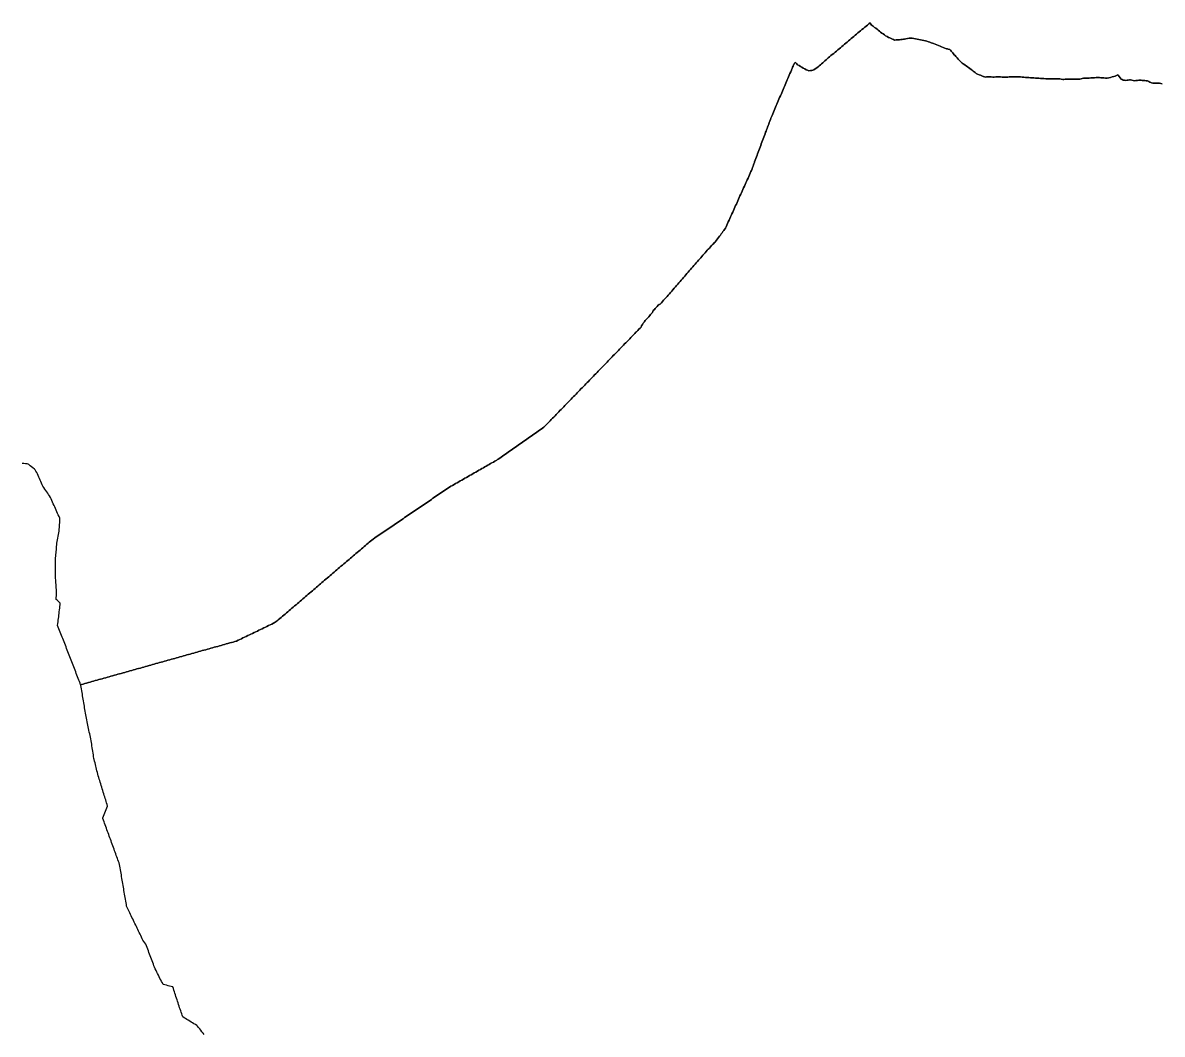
# Model space of a CAD drawing. Header units: inches. Extents: x 130170 to 284068, y 377793 to 804530.
# Drawn here: x 238041 to 244339, y 708781 to 714373 of the extents above; entities that cross this region are included whole.
import ezdxf

# ---------------------------------------------------------------- set-up
doc = ezdxf.new("R2010")
doc.units = ezdxf.units.IN
doc.header["$MEASUREMENT"] = 0
doc.layers.add('muni_il', color=7, linetype='Continuous')

msp = doc.modelspace()

# ---------------------------------------------------------------- linework, layer by layer
at = {"layer": 'muni_il'}
for points in [[(244339.1, 714035.5), (244331.5, 714037.4), (244323.8, 714039.3), (244316.5, 714039.3), (244309.2, 714039.4), (244301.5, 714039.5), (244293.7, 714039.7), (244286.9, 714040.2), (244280.1, 714040.7), (244276.6, 714042.5), (244270.4, 714045.6), (244264.3, 714048.8), (244258.2, 714051.9), (244250.5, 714052.7), (244242.8, 714053.4), (244235.7, 714054.1), (244228.7, 714054.8), (244223.1, 714055.3), (244217.6, 714055.8), (244209.5, 714055.1), (244201.3, 714054.3), (244193.2, 714053.6), (244185.1, 714052.8), (244177.6, 714054.6), (244170.2, 714056.3), (244162.7, 714058.1), (244159.6, 714057.6), (244158, 714057.4), (244151.3, 714056.4), (244144.6, 714055.4), (244138, 714054.5), (244137.6, 714054.5), (244129.9, 714055.4), (244122.3, 714056.3), (244116.7, 714058.8), (244111.1, 714061.3), (244106.3, 714068.2), (244101.1, 714075.6), (244095, 714083), (244093.2, 714085.1), (244085.9, 714081.9), (244078.6, 714078.8), (244071.5, 714075.9), (244062.2, 714073.7), (244052.8, 714071.5), (244043.4, 714069.2), (244034, 714067), (244025.5, 714067.6), (244016.9, 714068.2), (244008.3, 714068.8), (243999.8, 714069.3), (243991.2, 714069.9), (243982.7, 714070.5), (243973.2, 714069.9), (243963.7, 714069.2), (243954.2, 714068.6), (243944.7, 714068), (243935.2, 714067.4), (243927.3, 714067.4), (243919.4, 714067.3), (243911.4, 714067.3), (243903.5, 714067.3), (243897, 714065.5), (243890.5, 714063.8), (243884, 714062), (243874.2, 714062.1), (243864.5, 714062.2), (243854.8, 714062.2), (243846.8, 714062.2), (243838.8, 714062.2), (243830.8, 714062.2), (243823.1, 714061.9), (243815.4, 714061.6), (243807.7, 714061.3), (243803.9, 714061.3), (243801.8, 714061.1), (243795.3, 714060.4), (243788.8, 714059.7), (243781, 714061.2), (243773.3, 714062.6), (243770.5, 714063.5), (243769.3, 714063.2), (243767.8, 714063.2), (243759.4, 714063.1), (243751, 714063.1), (243741.6, 714063.2), (243732.2, 714063.4), (243722.8, 714063.6), (243713.4, 714063.7), (243704, 714063.9), (243694.6, 714064.1), (243685.2, 714064.3), (243675.9, 714064.9), (243666.6, 714065.6), (243657.4, 714066.3), (243648.1, 714067), (243638.8, 714067.7), (243629.5, 714068.4), (243620.2, 714069), (243611, 714069.6), (243601.7, 714070.2), (243592.4, 714070.7), (243583.2, 714071.3), (243573.9, 714071.9), (243564.6, 714072.4), (243554.7, 714073.4), (243544.7, 714074.3), (243534.8, 714075.2), (243526.5, 714074.9), (243518.1, 714074.6), (243509.8, 714074.2), (243501.5, 714073.9), (243493.6, 714073.4), (243485.8, 714072.9), (243477.9, 714072.5), (243470.1, 714072), (243462, 714072.6), (243453.8, 714073.2), (243445.7, 714073.8), (243436.2, 714074), (243426.8, 714074.3), (243418.6, 714073.7), (243410.5, 714073.1), (243402.4, 714073.1), (243392.8, 714073.4), (243383.2, 714073.8), (243373.5, 714074.2), (243368.2, 714073.5), (243362.9, 714072.8), (243357.3, 714074.5), (243351.7, 714076.3), (243348.8, 714076.4), (243341.2, 714079.6), (243333.7, 714082.8), (243326.2, 714086), (243318.6, 714089.2), (243311.1, 714092.4), (243309.8, 714092.9), (243304.5, 714097.4), (243299.2, 714102), (243293.8, 714106.5), (243288.4, 714111), (243282.9, 714115.5), (243275, 714121), (243268.5, 714125.6), (243261.9, 714130.1), (243255.3, 714134.7), (243248.7, 714139.3), (243242.1, 714143.8), (243237.7, 714147), (243233.2, 714150.2), (243226.8, 714155.4), (243225, 714157.8), (243219.9, 714163.1), (243214.8, 714168.5), (243211.2, 714172.4), (243204.9, 714179.3), (243198.7, 714186.2), (243194.1, 714191.5), (243189.5, 714196.7), (243185, 714201.9), (243180.5, 714206.9), (243176.1, 714211.9), (243171.6, 714216.9), (243168, 714221.4), (243164.4, 714225.8), (243156.1, 714227.7), (243151, 714228.8), (243146, 714230), (243137.1, 714233.5), (243128.3, 714237), (243119.5, 714240.6), (243110.7, 714244.1), (243101.9, 714247.6), (243093, 714251.1), (243084.2, 714254.7), (243075.4, 714258.2), (243068.6, 714260.6), (243061.9, 714263.1), (243055.1, 714265.6), (243046.6, 714268.1), (243038.1, 714270.7), (243029.7, 714273.3), (243021, 714275), (243012.4, 714276.8), (243003.2, 714278.7), (242994, 714280.6), (242984.8, 714282.5), (242975.6, 714284.5), (242966.4, 714286.4), (242957.2, 714288.3), (242947.5, 714289), (242939.1, 714287.6), (242930.7, 714286.2), (242922.3, 714284.7), (242913.9, 714283.3), (242907.8, 714282.4), (242901.6, 714281.5), (242894.2, 714280.4), (242886.7, 714279.3), (242877.3, 714278.8), (242868, 714278.3), (242858.6, 714277.7), (242853.3, 714280.1), (242847.9, 714282.5), (242840.6, 714285.9), (242833.2, 714289.2), (242825.8, 714292.6), (242817.7, 714296.9), (242809.6, 714301.1), (242802.8, 714306.2), (242796, 714311.3), (242789.2, 714316.4), (242782.4, 714321.5), (242775.8, 714326.7), (242769.2, 714332), (242762.5, 714337.2), (242755.9, 714342.5), (242749.2, 714347.7), (242742.6, 714352.9), (242740.4, 714354.5), (242736.2, 714357.6), (242732, 714360.8), (242729, 714365.5), (242726.1, 714370.3), (242724.1, 714373.2), (242716.6, 714366.9), (242709.2, 714360.6), (242701.7, 714354.4), (242694.3, 714348.1), (242686.8, 714341.8), (242679.3, 714335.6), (242671.9, 714329.3), (242664.4, 714323), (242657, 714316.8), (242649.5, 714310.5), (242642, 714304.2), (242634.6, 714297.9), (242627.1, 714291.7), (242619.7, 714285.4), (242612.2, 714279.1), (242604.7, 714272.9), (242597.3, 714266.6), (242589.8, 714260.3), (242582.4, 714254.1), (242574.9, 714247.8), (242567.4, 714241.5), (242560, 714235.2), (242552.5, 714229), (242545.1, 714222.7), (242537.6, 714216.4), (242530.1, 714210.2), (242522.7, 714203.9), (242515.2, 714197.6), (242507.8, 714191.4), (242500.3, 714185.1), (242492.8, 714178.8), (242486.7, 714173.2), (242480.6, 714167.6), (242474.5, 714162), (242468.4, 714156.4), (242462.3, 714150.8), (242456, 714145.5), (242449.6, 714140.2), (242443.3, 714134.9), (242436.9, 714129.6), (242428.9, 714124.2), (242421, 714118.8), (242413, 714113.4), (242407.9, 714111.7), (242402.8, 714109.9), (242394.3, 714109.2), (242385.7, 714108.4), (242378, 714110.9), (242370.3, 714113.4), (242362.5, 714118), (242354.7, 714122.7), (242347, 714127.4), (242339.2, 714132), (242331.5, 714136.7), (242323.7, 714141.4), (242319.5, 714145.9), (242315.3, 714150.4), (242311.8, 714152.8), (242308.7, 714152.6), (242306, 714149.7), (242303.7, 714145.1), (242301.4, 714140.5), (242301.1, 714139.9), (242298.5, 714133.4), (242295.9, 714127), (242293.3, 714120.6), (242290.1, 714113.1), (242288.9, 714110.3), (242285.1, 714101.5), (242281.3, 714092.6), (242277.5, 714083.8), (242273.7, 714074.9), (242269.9, 714066), (242266.1, 714057.2), (242262.3, 714048.3), (242258.5, 714039.4), (242254.6, 714030.6), (242250.8, 714021.7), (242247, 714012.9), (242243.2, 714004), (242239.4, 713995.1), (242235.6, 713986.3), (242231.8, 713977.4), (242228, 713968.5), (242224.2, 713959.7), (242220.4, 713950.8), (242216.6, 713942), (242212.7, 713933), (242208.9, 713924), (242205, 713915), (242201.2, 713906), (242197.3, 713897), (242193.5, 713888), (242189.6, 713879), (242185.8, 713870.1), (242181.9, 713861.1), (242178.8, 713853.3), (242175.7, 713845.5), (242172.7, 713837.6), (242169.6, 713829.5), (242166.5, 713821.4), (242163.5, 713813.2), (242160.4, 713805.1), (242157.4, 713796.9), (242154.3, 713788.8), (242151.2, 713780.6), (242148.9, 713774.5), (242146.6, 713768.4), (242143.2, 713759.2), (242139.8, 713750), (242136.4, 713740.8), (242133, 713731.6), (242129.6, 713722.5), (242126.2, 713713.3), (242122.8, 713704.1), (242119.4, 713694.9), (242116, 713685.7), (242112.6, 713676.6), (242109.3, 713667.6), (242105.9, 713658.5), (242102.5, 713649.4), (242099.2, 713640.3), (242095.8, 713631.2), (242092.4, 713622.2), (242089.1, 713613.1), (242085.7, 713604), (242084.7, 713600.1), (242082.2, 713593.7), (242079.8, 713587.2), (242077.1, 713580), (242074.4, 713572.9), (242071.8, 713565.7), (242068.3, 713556.6), (242065.4, 713550.1), (242061.4, 713541.1), (242057.4, 713532.2), (242053.3, 713523.2), (242049.3, 713514.3), (242045.3, 713505.3), (242041.2, 713496.4), (242037.2, 713487.4), (242033.2, 713478.5), (242029.1, 713469.5), (242025.1, 713460.6), (242021.1, 713451.6), (242017, 713442.7), (242013, 713433.7), (242009, 713424.8), (242004.9, 713415.8), (242000.9, 713406.9), (241996.9, 713397.9), (241992.8, 713389), (241988.8, 713380), (241984.8, 713371.1), (241980.7, 713362.1), (241976.7, 713353.1), (241972.6, 713344.2), (241968.6, 713335.2), (241964.6, 713326.3), (241960.5, 713317.3), (241956.5, 713308.4), (241952.5, 713299.4), (241948.4, 713290.5), (241944.4, 713281.5), (241940.4, 713272.6), (241936.3, 713263.6), (241932.3, 713254.7), (241928.3, 713245.7), (241924.2, 713236.8), (241919.9, 713231), (241915.6, 713225.3), (241910.8, 713218.8), (241906.1, 713212.4), (241901.4, 713206.1), (241896.6, 713199.7), (241891.9, 713193.3), (241886.3, 713185.9), (241880.6, 713178.5), (241875, 713171.1), (241869.4, 713163.7), (241866.9, 713160.4), (241862.6, 713156.2), (241858, 713151.4), (241853.3, 713146.6), (241848.2, 713141.2), (241842.2, 713133.6), (241836.2, 713126.1), (241833.9, 713124.9), (241829.9, 713122.1), (241824, 713115.4), (241818.1, 713108.6), (241812.2, 713101.8), (241806.3, 713095.1), (241800.3, 713088.1), (241794.3, 713081.1), (241788.3, 713074.1), (241782.3, 713067.1), (241776.3, 713060.1), (241769.9, 713052.7), (241763.4, 713045.3), (241757, 713038), (241750.6, 713030.6), (241744.1, 713023.2), (241737.7, 713015.8), (241731.3, 713008.4), (241724.9, 713001), (241718.4, 712993.6), (241712, 712986.2), (241705.6, 712978.8), (241699.2, 712971.4), (241692.7, 712964), (241686.3, 712956.6), (241679.9, 712949.3), (241673.5, 712941.9), (241667, 712934.5), (241660.6, 712927.1), (241654.2, 712919.7), (241647.6, 712912.3), (241641.1, 712904.9), (241634.5, 712897.4), (241628, 712890), (241621.4, 712882.6), (241614.9, 712875.2), (241608.3, 712867.8), (241601.8, 712860.4), (241595.2, 712852.9), (241589.1, 712845.9), (241582.9, 712838.8), (241576.7, 712831.8), (241570.6, 712824.8), (241564.4, 712817.7), (241558.7, 712814.8), (241553, 712811.9), (241546.8, 712804.2), (241540.6, 712796.4), (241536.5, 712792.5), (241532.5, 712788.6), (241525.9, 712782), (241523.7, 712777), (241521.5, 712772), (241515.4, 712764.9), (241511.1, 712759.9), (241506.9, 712754.9), (241500.4, 712747.7), (241494, 712740.6), (241487.6, 712733.5), (241481.1, 712726.3), (241477.8, 712722.3), (241474.4, 712718.4), (241470.1, 712711.7), (241465.7, 712705), (241460.7, 712696.6), (241458.4, 712691), (241452.4, 712684.8), (241446.4, 712678.6), (241440.3, 712672.4), (241434.3, 712666.2), (241431.8, 712663.5), (241430, 712661.7), (241423.1, 712654.6), (241416.1, 712647.4), (241409.2, 712640.2), (241402.2, 712633), (241395.2, 712625.9), (241388.3, 712618.7), (241381.3, 712611.5), (241374.4, 712604.3), (241367.4, 712597.2), (241360.4, 712590), (241353.5, 712582.8), (241346.5, 712575.6), (241339.6, 712568.5), (241332.6, 712561.3), (241325.6, 712554.1), (241318.7, 712546.9), (241311.7, 712539.8), (241304.8, 712532.6), (241297.8, 712525.4), (241290.8, 712518.2), (241283.9, 712511), (241276.9, 712503.9), (241270, 712496.7), (241263, 712489.5), (241256, 712482.3), (241249.1, 712475.2), (241242.1, 712468), (241235.3, 712461), (241228.5, 712453.9), (241221.6, 712446.9), (241214.8, 712439.8), (241208, 712432.8), (241201.2, 712425.8), (241194.3, 712418.7), (241187.5, 712411.7), (241180.7, 712404.6), (241173.8, 712397.6), (241167, 712390.5), (241160.2, 712383.5), (241153.3, 712376.5), (241146.5, 712369.4), (241139.7, 712362.4), (241132.9, 712355.3), (241126, 712348.3), (241119.2, 712341.3), (241112.4, 712334.2), (241105.5, 712327.2), (241098.7, 712320.1), (241091.9, 712313.1), (241085.1, 712306.1), (241078.2, 712299), (241071.4, 712292), (241064.6, 712284.9), (241057.7, 712277.9), (241050.9, 712270.9), (241044.1, 712263.8), (241037.3, 712256.8), (241030.4, 712249.7), (241023.6, 712242.7), (241016.8, 712235.7), (241009.9, 712228.6), (241003.1, 712221.6), (240996.3, 712214.5), (240989.5, 712207.5), (240982.6, 712200.4), (240975.8, 712193.4), (240969, 712186.4), (240962.1, 712179.3), (240955.3, 712172.3), (240948.5, 712165.2), (240941.7, 712158.2), (240934.8, 712151.2), (240928, 712144.1), (240921.2, 712137.1), (240913.3, 712131.5), (240905.4, 712126), (240897.5, 712120.4), (240889.6, 712114.9), (240881.7, 712109.3), (240873.8, 712103.8), (240865.9, 712098.2), (240858, 712092.7), (240850.1, 712087.1), (240842.2, 712081.6), (240834.3, 712076), (240826.4, 712070.5), (240818.6, 712064.9), (240810.7, 712059.4), (240802.8, 712053.8), (240794.9, 712048.3), (240787, 712042.7), (240779.1, 712037.2), (240771.2, 712031.6), (240763.3, 712026.1), (240755.4, 712020.5), (240747.5, 712015), (240739.6, 712009.4), (240731.7, 712003.9), (240723.8, 711998.4), (240715.9, 711992.8), (240708, 711987.3), (240700.2, 711981.7), (240692.4, 711976.5), (240684.6, 711971.4), (240676.9, 711966.2), (240669.1, 711961), (240664.7, 711958.1), (240660.3, 711955.2), (240657.8, 711953.5), (240649.9, 711949), (240642, 711944.4), (240634, 711939.9), (240626.1, 711935.4), (240618.2, 711930.8), (240610.3, 711926.3), (240602.3, 711921.8), (240594.4, 711917.2), (240586.5, 711912.7), (240578.5, 711908.2), (240570.1, 711903.4), (240561.7, 711898.6), (240553.3, 711893.7), (240544.7, 711888.8), (240536.1, 711883.9), (240527.5, 711879), (240519, 711874.1), (240510.4, 711869.2), (240501.8, 711864.3), (240493.2, 711859.4), (240484.6, 711854.5), (240476.1, 711849.6), (240467.5, 711844.7), (240458.9, 711839.8), (240450.3, 711834.9), (240441.7, 711830), (240433.1, 711825.1), (240424.6, 711820.2), (240416, 711815.3), (240407.4, 711810.4), (240398.8, 711805.5), (240390.6, 711799.9), (240382.3, 711794.2), (240374.1, 711788.6), (240365.8, 711783), (240357.6, 711777.4), (240349.3, 711771.8), (240341, 711766.1), (240332.8, 711760.5), (240324.5, 711754.9), (240316.3, 711749.3), (240308, 711743.7), (240299.8, 711738), (240291.5, 711732.4), (240283.3, 711726.8), (240275, 711721.2), (240266.8, 711715.5), (240258.5, 711709.9), (240250.3, 711704.3), (240242, 711698.7), (240233.7, 711693.1), (240225.5, 711687.4), (240217.2, 711681.8), (240209, 711676.2), (240200.7, 711670.6), (240192.5, 711665), (240184.2, 711659.3), (240176, 711653.7), (240167.7, 711648.1), (240159.5, 711642.5), (240151.2, 711636.9), (240143, 711631.2), (240134.7, 711625.6), (240126.4, 711620), (240118.2, 711614.4), (240109.9, 711608.7), (240101.7, 711603.1), (240093.4, 711597.5), (240085.2, 711591.9), (240076.9, 711586.3), (240068.7, 711580.6), (240060.4, 711575), (240052.2, 711569.4), (240043.9, 711563.8), (240035.7, 711558.2), (240027.4, 711552.5), (240019.1, 711546.9), (240010.9, 711541.3), (240002.6, 711535.7), (239994.4, 711530), (239986.1, 711524.4), (239977.9, 711518.8), (239969.6, 711513.2), (239962.7, 711507.3), (239955.8, 711501.4), (239948.9, 711495.5), (239941.9, 711489.5), (239935, 711483.6), (239927.5, 711477.2), (239920, 711470.8), (239912.4, 711464.3), (239904.9, 711457.9), (239897.4, 711451.5), (239889.8, 711445), (239882.3, 711438.6), (239874.8, 711432.2), (239867.3, 711425.7), (239859.7, 711419.3), (239852.2, 711412.9), (239844.7, 711406.4), (239837.1, 711400), (239829.6, 711393.6), (239822.1, 711387.2), (239814.5, 711380.7), (239807, 711374.3), (239799.5, 711367.9), (239791.9, 711361.4), (239784.4, 711355), (239776.9, 711348.6), (239769.4, 711342.1), (239761.8, 711335.7), (239754.3, 711329.3), (239746.8, 711322.8), (239739.2, 711316.4), (239731.7, 711310), (239724.2, 711303.5), (239716.6, 711297.1), (239709.1, 711290.7), (239701.6, 711284.2), (239694.1, 711277.8), (239686.5, 711271.4), (239679, 711264.9), (239671.5, 711258.5), (239663.9, 711252.1), (239656.4, 711245.6), (239648.9, 711239.2), (239641.3, 711232.8), (239633.8, 711226.3), (239626.3, 711219.9), (239618.7, 711213.5), (239611.2, 711207), (239603.7, 711200.6), (239596.2, 711194.2), (239588.6, 711187.8), (239581.1, 711181.3), (239573.6, 711174.9), (239566, 711168.5), (239558.5, 711162), (239551, 711155.6), (239543.4, 711149.2), (239535.9, 711142.7), (239528.4, 711136.3), (239520.9, 711129.9), (239513.3, 711123.4), (239505.8, 711117), (239498.3, 711110.6), (239490.7, 711104.1), (239483.2, 711097.7), (239475.7, 711091.3), (239468.1, 711084.8), (239460.6, 711078.4), (239453.1, 711072), (239446.5, 711067), (239440.8, 711062.8), (239435.1, 711058.6), (239429.4, 711054.4), (239425.7, 711052.6), (239416.9, 711048.3), (239408, 711044.1), (239399.2, 711039.8), (239390.3, 711035.5), (239381.5, 711031.3), (239372.6, 711027), (239363.8, 711022.7), (239355, 711018.5), (239346.1, 711014.2), (239337.3, 711009.9), (239328.4, 711005.7), (239319.6, 711001.4), (239310.7, 710997.1), (239301.9, 710992.9), (239293, 710988.6), (239284.2, 710984.4), (239275.3, 710980.1), (239266.5, 710975.8), (239257.6, 710971.6), (239248.8, 710967.3), (239239.9, 710963), (239231.1, 710958.8), (239222.2, 710954.5), (239212.8, 710951.8), (239203.3, 710949.2), (239193.8, 710946.5), (239184.3, 710943.9), (239174.9, 710941.2), (239165.4, 710938.6), (239155.9, 710935.9), (239146.4, 710933.3), (239137, 710930.6), (239127.5, 710927.9), (239118, 710925.3), (239108.6, 710922.6), (239099.1, 710920), (239089.6, 710917.3), (239080.1, 710914.7), (239070.7, 710912), (239061.2, 710909.4), (239051.7, 710906.7), (239042.2, 710904.1), (239032.8, 710901.4), (239023.3, 710898.8), (239013.8, 710896.1), (239004.4, 710893.4), (238994.9, 710890.8), (238985.4, 710888.1), (238975.9, 710885.5), (238966.5, 710882.8), (238957, 710880.2), (238947.5, 710877.5), (238938, 710874.9), (238928.6, 710872.2), (238919.1, 710869.6), (238909.6, 710866.9), (238900.2, 710864.3), (238890.7, 710861.6), (238881.2, 710858.9), (238871.7, 710856.3), (238862.3, 710853.6), (238852.8, 710851), (238843.3, 710848.3), (238833.8, 710845.7), (238824.4, 710843), (238814.9, 710840.4), (238805.4, 710837.7), (238796, 710835.1), (238786.4, 710832.4), (238776.8, 710829.7), (238767.2, 710827), (238757.6, 710824.3), (238748.1, 710821.6), (238738.5, 710819), (238728.9, 710816.3), (238719.3, 710813.6), (238709.8, 710810.9), (238700.2, 710808.2), (238690.6, 710805.5), (238681, 710802.9), (238671.4, 710800.2), (238661.9, 710797.5), (238652.3, 710794.8), (238642.7, 710792.1), (238633.1, 710789.4), (238623.6, 710786.8), (238614, 710784.1), (238604.4, 710781.4), (238594.8, 710778.7), (238585.2, 710776), (238575.7, 710773.3), (238566.1, 710770.7), (238556.5, 710768), (238546.9, 710765.3), (238537.4, 710762.6), (238527.8, 710759.9), (238518.2, 710757.2), (238508.6, 710754.6), (238499.1, 710751.9), (238489.5, 710749.2), (238479.9, 710746.5), (238470.3, 710743.8), (238460.7, 710741.1), (238451.2, 710738.5), (238441.6, 710735.8), (238432, 710733.1), (238422.4, 710730.4), (238412.9, 710727.7), (238403.3, 710725), (238393.7, 710722.4), (238384.1, 710719.7), (238374.5, 710717), (238365, 710714.3), (238360.4, 710713.2), (238357.1, 710721.7), (238353.8, 710730.2), (238350.5, 710738.7), (238347.2, 710747.3), (238343.6, 710756.4), (238340.1, 710765.6), (238336.5, 710774.8), (238333, 710784), (238329.4, 710793.2), (238325.9, 710802.4), (238322.3, 710811.6), (238318.7, 710820.8), (238315.2, 710829.9), (238311.6, 710839.1), (238308.1, 710848.3), (238304.5, 710857.5), (238301, 710866.7), (238297.4, 710875.9), (238293.9, 710885.1), (238290.3, 710894.2), (238286.7, 710903.4), (238283.2, 710912.6), (238279.6, 710921.8), (238276.1, 710931), (238272.5, 710940.2), (238269, 710949.4), (238265.4, 710958.6), (238261.9, 710967.8), (238258.3, 710976.9), (238254.8, 710986.1), (238251.2, 710995.3), (238247.6, 711004.5), (238244.1, 711013.7), (238240.5, 711022.9), (238237, 711032.1), (238233.4, 711041.2), (238234.5, 711050.7), (238235.7, 711060.2), (238236.8, 711069.6), (238237.9, 711079.1), (238239, 711088.6), (238240.1, 711098), (238241.3, 711107.5), (238242.4, 711117), (238243.5, 711126.4), (238244.6, 711135.9), (238245.7, 711145.4), (238246.8, 711154.8), (238248, 711164.3), (238242.2, 711169.5), (238236.5, 711174.6), (238230.8, 711179.8), (238225, 711184.9), (238226, 711194.5), (238226.9, 711204.1), (238227.8, 711213.8), (238227.3, 711222.7), (238226.7, 711231.6), (238226.1, 711240.5), (238225.5, 711249.4), (238224.9, 711258.3), (238224.4, 711267.2), (238223.7, 711275.6), (238223.1, 711283.9), (238222.5, 711292.3), (238221.9, 711300.7), (238221.3, 711309.1), (238221.3, 711314.9), (238221.4, 711320.8), (238221.4, 711330.2), (238221.5, 711339.6), (238221.6, 711349), (238221.7, 711358.4), (238221.8, 711367.8), (238221.8, 711377.2), (238221.9, 711386.6), (238222, 711396), (238222.1, 711405.4), (238222.2, 711414.8), (238223, 711423.7), (238223.8, 711432.7), (238224.6, 711441.7), (238225.5, 711450.6), (238226.3, 711459.6), (238227.1, 711468.6), (238227.9, 711477.5), (238228.8, 711486.5), (238229.6, 711495.5), (238230.4, 711504.6), (238232.2, 711514.3), (238233.9, 711524), (238235.7, 711533.7), (238237.4, 711543.4), (238239.1, 711553.2), (238240.9, 711562.9), (238242.6, 711572.6), (238244.3, 711582.3), (238244.4, 711590.9), (238244.5, 711599.5), (238244.6, 711608.1), (238244.7, 711616.7), (238244.8, 711625.3), (238244.9, 711633.9), (238240.9, 711642.7), (238237, 711651.6), (238233.1, 711660.5), (238229.2, 711669.4), (238225.2, 711678.2), (238221.3, 711687.1), (238217.4, 711696), (238213.5, 711704.8), (238209.5, 711713.7), (238205.6, 711722.6), (238201.7, 711731.4), (238197.8, 711740.3), (238193.8, 711749.2), (238188.6, 711756.9), (238183.4, 711764.5), (238178.2, 711772.2), (238173, 711779.8), (238167.8, 711787.5), (238162.6, 711795.2), (238157.4, 711802.8), (238152.2, 711810.5), (238148.4, 711819), (238144.6, 711827.5), (238140.8, 711836), (238136.9, 711844.5), (238133.1, 711853), (238129.3, 711861.5), (238125.5, 711870), (238121.7, 711878.6), (238117.8, 711887.1), (238113.2, 711894.5), (238108.5, 711901.9), (238104.5, 711905.7), (238096.9, 711911.9), (238089.4, 711918.1), (238081.9, 711924.3), (238074.3, 711930.6), (238069.8, 711932.8), (238065.2, 711934.9), (238055.9, 711935.2), (238046.7, 711935.5), (238037.5, 711935.8)], [(239043.5, 708779.2), (239037.3, 708786.9), (239031.1, 708794.6), (239024.9, 708802.3), (239018.8, 708809.9), (239012.6, 708817.6), (239006.4, 708825.3), (239002.5, 708829), (238994.7, 708833.8), (238986.9, 708838.6), (238979.1, 708843.3), (238971.3, 708848.1), (238963.5, 708852.9), (238955.7, 708857.7), (238947.9, 708862.5), (238940.1, 708867.2), (238932.3, 708872), (238924.5, 708876.8), (238921.8, 708885.1), (238919, 708893.4), (238916.3, 708901.8), (238913.5, 708910.1), (238910.8, 708918.4), (238907.8, 708927.2), (238904.9, 708936.1), (238902, 708944.9), (238899.1, 708953.8), (238896.2, 708962.6), (238893.3, 708971.5), (238890.4, 708980.3), (238887.5, 708989.2), (238884.6, 708998), (238881.7, 709006.9), (238878.8, 709015.8), (238875.9, 709024.6), (238873, 709033.5), (238870, 709042.3), (238861.1, 709044.5), (238852.3, 709046.8), (238843.4, 709049), (238834.5, 709051.2), (238825.6, 709053.5), (238816.7, 709055.7), (238812.2, 709064.1), (238807.7, 709072.6), (238803.2, 709081), (238798.9, 709089.6), (238794.5, 709098.3), (238790.2, 709106.9), (238785.8, 709115.5), (238781.5, 709124.2), (238777.1, 709132.8), (238772.8, 709141.4), (238769.3, 709150.5), (238765.8, 709159.6), (238762.4, 709168.7), (238758.9, 709177.8), (238755.5, 709186.9), (238752, 709195.9), (238748.6, 709205), (238745.1, 709214.1), (238741.7, 709223.2), (238738.2, 709232.3), (238734.8, 709241.4), (238731.3, 709250.4), (238727.8, 709259.5), (238724.4, 709268.6), (238720.9, 709277.7), (238715.5, 709285.3), (238710.1, 709292.8), (238704.6, 709300.4), (238700.7, 709308.8), (238696.7, 709317.2), (238692.7, 709325.6), (238688.8, 709334), (238684.8, 709342.4), (238680.9, 709350.8), (238676.9, 709359.1), (238673, 709367.5), (238669, 709375.9), (238664.9, 709384.3), (238660.8, 709392.7), (238656.7, 709401), (238652.6, 709409.4), (238648.4, 709417.7), (238644.3, 709426.1), (238640.2, 709434.4), (238636.1, 709442.8), (238632, 709451.1), (238627.9, 709459.5), (238624.6, 709466.7), (238621.3, 709473.9), (238618.1, 709481.2), (238614.8, 709488.4), (238613.2, 709498), (238611.5, 709507.6), (238609.9, 709517.2), (238608.3, 709526.9), (238606.6, 709536.5), (238605, 709546.1), (238603.4, 709555.7), (238601.7, 709565.4), (238600.1, 709575), (238598.5, 709584.6), (238596.8, 709594.2), (238595.2, 709603.8), (238593.6, 709613.5), (238591.9, 709623.1), (238590.3, 709632.7), (238588.7, 709642.3), (238587, 709652), (238585.4, 709661.6), (238583.8, 709671.2), (238582.1, 709680.8), (238580.5, 709690.4), (238578.9, 709700.1), (238577.2, 709709.7), (238575.6, 709719.3), (238572.6, 709727.7), (238569.5, 709736.1), (238566.5, 709744.5), (238563.5, 709752.9), (238560.4, 709761.3), (238557.4, 709769.7), (238554.4, 709778.1), (238551.3, 709786.5), (238548.3, 709794.9), (238545, 709803.9), (238541.8, 709813), (238538.5, 709822), (238535.2, 709831.1), (238531.9, 709840.1), (238528.7, 709849.1), (238525.4, 709858.2), (238522.2, 709867), (238518.9, 709875.9), (238515.7, 709884.7), (238512.4, 709893.6), (238509.2, 709902.4), (238506, 709911.3), (238502.7, 709920.1), (238499.5, 709929), (238496.2, 709937.8), (238493, 709946.7), (238489.7, 709955.5), (238486.5, 709964.4), (238483.3, 709973.2), (238482.3, 709977.9), (238486.2, 709987.1), (238490.1, 709996.3), (238493.9, 710005.5), (238497.8, 710014.7), (238501.7, 710023.9), (238505.6, 710033.2), (238509.5, 710042.4), (238506.8, 710050.8), (238504.2, 710059.2), (238501.6, 710067.6), (238498.9, 710076.1), (238496.3, 710084.5), (238493.7, 710092.9), (238491, 710101.3), (238488.4, 710109.8), (238485.6, 710118.9), (238482.8, 710128), (238480.1, 710137.1), (238477.3, 710146.2), (238474.5, 710155.3), (238471.8, 710164.4), (238469, 710173.5), (238466.2, 710182.6), (238463.5, 710191.7), (238460.7, 710200.8), (238457.9, 710210), (238455.1, 710219.1), (238453, 710228), (238450.8, 710236.8), (238448.7, 710245.7), (238446.5, 710254.6), (238444.3, 710263.5), (238442.2, 710272.4), (238440, 710281.3), (238437.8, 710290.2), (238435.7, 710299.1), (238433.9, 710306), (238432.4, 710315.8), (238430.9, 710325.6), (238429.3, 710335.4), (238427.8, 710345.1), (238426.3, 710354.9), (238424.8, 710364.7), (238423.2, 710374.5), (238421.7, 710384.2), (238420.2, 710394), (238418.2, 710403.6), (238416.3, 710413.2), (238414.3, 710422.7), (238412.3, 710432.3), (238410.4, 710441.8), (238408.4, 710451.4), (238406.4, 710461), (238404.5, 710470.5), (238402.5, 710480.1), (238400.5, 710489.7), (238398.6, 710499.2), (238396.6, 710508.8), (238394.6, 710518.4), (238392.7, 710527.9), (238390.7, 710537.5), (238388.7, 710547.1), (238387.2, 710556.6), (238385.6, 710566.1), (238384.1, 710575.6), (238382.5, 710585.1), (238380.9, 710594.6), (238379.4, 710604.1), (238377.8, 710613.7), (238376.2, 710623.2), (238374.7, 710632.7), (238373.1, 710642.2), (238371.5, 710651.7), (238370, 710661.2), (238368.4, 710670.7), (238366.8, 710680.2), (238365.3, 710689.8), (238363.7, 710699.3), (238362.1, 710708.8), (238360.4, 710713.2), (238365, 710714.3), (238374.5, 710717), (238384.1, 710719.7), (238393.7, 710722.4), (238403.3, 710725), (238412.9, 710727.7), (238422.4, 710730.4), (238432, 710733.1), (238441.6, 710735.8), (238451.2, 710738.5), (238460.7, 710741.1), (238470.3, 710743.8), (238479.9, 710746.5), (238489.5, 710749.2), (238499.1, 710751.9), (238508.6, 710754.6), (238518.2, 710757.2), (238527.8, 710759.9), (238537.4, 710762.6), (238546.9, 710765.3), (238556.5, 710768), (238566.1, 710770.7), (238575.7, 710773.3), (238585.2, 710776), (238594.8, 710778.7), (238604.4, 710781.4), (238614, 710784.1), (238623.6, 710786.8), (238633.1, 710789.4), (238642.7, 710792.1), (238652.3, 710794.8), (238661.9, 710797.5), (238671.4, 710800.2), (238681, 710802.9), (238690.6, 710805.5), (238700.2, 710808.2), (238709.8, 710810.9), (238719.3, 710813.6), (238728.9, 710816.3), (238738.5, 710819), (238748.1, 710821.6), (238757.6, 710824.3), (238767.2, 710827), (238776.8, 710829.7), (238786.4, 710832.4), (238796, 710835.1), (238805.4, 710837.7), (238814.9, 710840.4), (238824.4, 710843), (238833.8, 710845.7), (238843.3, 710848.3), (238852.8, 710851), (238862.3, 710853.6), (238871.7, 710856.3), (238881.2, 710858.9), (238890.7, 710861.6), (238900.2, 710864.3), (238909.6, 710866.9), (238919.1, 710869.6), (238928.6, 710872.2), (238938, 710874.9), (238947.5, 710877.5), (238957, 710880.2), (238966.5, 710882.8), (238975.9, 710885.5), (238985.4, 710888.1), (238994.9, 710890.8), (239004.4, 710893.4), (239013.8, 710896.1), (239023.3, 710898.8), (239032.8, 710901.4), (239042.2, 710904.1), (239051.7, 710906.7), (239061.2, 710909.4), (239070.7, 710912), (239080.1, 710914.7), (239089.6, 710917.3), (239099.1, 710920), (239108.6, 710922.6), (239118, 710925.3), (239127.5, 710927.9), (239137, 710930.6), (239146.4, 710933.3), (239155.9, 710935.9), (239165.4, 710938.6), (239174.9, 710941.2), (239184.3, 710943.9), (239193.8, 710946.5), (239203.3, 710949.2), (239212.8, 710951.8), (239222.2, 710954.5), (239231.1, 710958.8), (239239.9, 710963), (239248.8, 710967.3), (239257.6, 710971.6), (239266.5, 710975.8), (239275.3, 710980.1), (239284.2, 710984.4), (239293, 710988.6), (239301.9, 710992.9), (239310.7, 710997.1), (239319.6, 711001.4), (239328.4, 711005.7), (239337.3, 711009.9), (239346.1, 711014.2), (239355, 711018.5), (239363.8, 711022.7), (239372.6, 711027), (239381.5, 711031.3), (239390.3, 711035.5), (239399.2, 711039.8), (239408, 711044.1), (239416.9, 711048.3), (239425.7, 711052.6), (239429.4, 711054.4), (239435.1, 711058.6), (239440.8, 711062.8), (239446.5, 711067), (239453.1, 711072), (239460.6, 711078.4), (239468.1, 711084.8), (239475.7, 711091.3), (239483.2, 711097.7), (239490.7, 711104.1), (239498.3, 711110.6), (239505.8, 711117), (239513.3, 711123.4), (239520.9, 711129.9), (239528.4, 711136.3), (239535.9, 711142.7), (239543.4, 711149.2), (239551, 711155.6), (239558.5, 711162), (239566, 711168.5), (239573.6, 711174.9), (239581.1, 711181.3), (239588.6, 711187.8), (239596.2, 711194.2), (239603.7, 711200.6), (239611.2, 711207), (239618.7, 711213.5), (239626.3, 711219.9), (239633.8, 711226.3), (239641.3, 711232.8), (239648.9, 711239.2), (239656.4, 711245.6), (239663.9, 711252.1), (239671.5, 711258.5), (239679, 711264.9), (239686.5, 711271.4), (239694.1, 711277.8), (239701.6, 711284.2), (239709.1, 711290.7), (239716.6, 711297.1), (239724.2, 711303.5), (239731.7, 711310), (239739.2, 711316.4), (239746.8, 711322.8), (239754.3, 711329.3), (239761.8, 711335.7), (239769.4, 711342.1), (239776.9, 711348.6), (239784.4, 711355), (239791.9, 711361.4), (239799.5, 711367.9), (239807, 711374.3), (239814.5, 711380.7), (239822.1, 711387.2), (239829.6, 711393.6), (239837.1, 711400), (239844.7, 711406.4), (239852.2, 711412.9), (239859.7, 711419.3), (239867.3, 711425.7), (239874.8, 711432.2), (239882.3, 711438.6), (239889.8, 711445), (239897.4, 711451.5), (239904.9, 711457.9), (239912.4, 711464.3), (239920, 711470.8), (239927.5, 711477.2), (239935, 711483.6), (239941.9, 711489.5), (239948.9, 711495.5), (239955.8, 711501.4), (239962.7, 711507.3), (239969.6, 711513.2), (239977.9, 711518.8), (239986.1, 711524.4), (239994.4, 711530), (240002.6, 711535.7), (240010.9, 711541.3), (240019.1, 711546.9), (240027.4, 711552.5), (240035.7, 711558.2), (240043.9, 711563.8), (240052.2, 711569.4), (240060.4, 711575), (240068.7, 711580.6), (240076.9, 711586.3), (240085.2, 711591.9), (240093.4, 711597.5), (240101.7, 711603.1), (240109.9, 711608.7), (240118.2, 711614.4), (240126.4, 711620), (240134.7, 711625.6), (240143, 711631.2), (240151.2, 711636.9), (240159.5, 711642.5), (240167.7, 711648.1), (240176, 711653.7), (240184.2, 711659.3), (240192.5, 711665), (240200.7, 711670.6), (240209, 711676.2), (240217.2, 711681.8), (240225.5, 711687.4), (240233.7, 711693.1), (240242, 711698.7), (240250.3, 711704.3), (240258.5, 711709.9), (240266.8, 711715.5), (240275, 711721.2), (240283.3, 711726.8), (240291.5, 711732.4), (240299.8, 711738), (240308, 711743.7), (240316.3, 711749.3), (240324.5, 711754.9), (240332.8, 711760.5), (240341, 711766.1), (240349.3, 711771.8), (240357.6, 711777.4), (240365.8, 711783), (240374.1, 711788.6), (240382.3, 711794.2), (240390.6, 711799.9), (240398.8, 711805.5), (240407.4, 711810.4), (240416, 711815.3), (240424.6, 711820.2), (240433.1, 711825.1), (240441.7, 711830), (240450.3, 711834.9), (240458.9, 711839.8), (240467.5, 711844.7), (240476.1, 711849.6), (240484.6, 711854.5), (240493.2, 711859.4), (240501.8, 711864.3), (240510.4, 711869.2), (240519, 711874.1), (240527.5, 711879), (240536.1, 711883.9), (240544.7, 711888.8), (240553.3, 711893.7), (240561.7, 711898.6), (240570.1, 711903.4), (240578.5, 711908.2), (240586.5, 711912.7), (240594.4, 711917.2), (240602.3, 711921.8), (240610.3, 711926.3), (240618.2, 711930.8), (240626.1, 711935.4), (240634, 711939.9), (240642, 711944.4), (240649.9, 711949), (240657.8, 711953.5), (240660.3, 711955.2), (240664.7, 711958.1), (240669.1, 711961), (240676.9, 711966.2), (240684.6, 711971.4), (240692.4, 711976.5), (240700.2, 711981.7), (240708, 711987.3), (240715.9, 711992.8), (240723.8, 711998.4), (240731.7, 712003.9), (240739.6, 712009.4), (240747.5, 712015), (240755.4, 712020.5), (240763.3, 712026.1), (240771.2, 712031.6), (240779.1, 712037.2), (240787, 712042.7), (240794.9, 712048.3), (240802.8, 712053.8), (240810.7, 712059.4), (240818.6, 712064.9), (240826.4, 712070.5), (240834.3, 712076), (240842.2, 712081.6), (240850.1, 712087.1), (240858, 712092.7), (240865.9, 712098.2), (240873.8, 712103.8), (240881.7, 712109.3), (240889.6, 712114.9), (240897.5, 712120.4), (240905.4, 712126), (240913.3, 712131.5), (240921.2, 712137.1), (240928, 712144.1), (240934.8, 712151.2), (240941.7, 712158.2), (240948.5, 712165.2), (240955.3, 712172.3), (240962.1, 712179.3), (240969, 712186.4), (240975.8, 712193.4), (240982.6, 712200.4), (240989.5, 712207.5), (240996.3, 712214.5), (241003.1, 712221.6), (241009.9, 712228.6), (241016.8, 712235.7), (241023.6, 712242.7), (241030.4, 712249.7), (241037.3, 712256.8), (241044.1, 712263.8), (241050.9, 712270.9), (241057.7, 712277.9), (241064.6, 712284.9), (241071.4, 712292), (241078.2, 712299), (241085.1, 712306.1), (241091.9, 712313.1), (241098.7, 712320.1), (241105.5, 712327.2), (241112.4, 712334.2), (241119.2, 712341.3), (241126, 712348.3), (241132.9, 712355.3), (241139.7, 712362.4), (241146.5, 712369.4), (241153.3, 712376.5), (241160.2, 712383.5), (241167, 712390.5), (241173.8, 712397.6), (241180.7, 712404.6), (241187.5, 712411.7), (241194.3, 712418.7), (241201.2, 712425.8), (241208, 712432.8), (241214.8, 712439.8), (241221.6, 712446.9), (241228.5, 712453.9), (241235.3, 712461), (241242.1, 712468), (241249.1, 712475.2), (241256, 712482.3), (241263, 712489.5), (241270, 712496.7), (241276.9, 712503.9), (241283.9, 712511), (241290.8, 712518.2), (241297.8, 712525.4), (241304.8, 712532.6), (241311.7, 712539.8), (241318.7, 712546.9), (241325.6, 712554.1), (241332.6, 712561.3), (241339.6, 712568.5), (241346.5, 712575.6), (241353.5, 712582.8), (241360.4, 712590), (241367.4, 712597.2), (241374.4, 712604.3), (241381.3, 712611.5), (241388.3, 712618.7), (241395.2, 712625.9), (241402.2, 712633), (241409.2, 712640.2), (241416.1, 712647.4), (241423.1, 712654.6), (241430, 712661.7), (241431.8, 712663.5), (241434.3, 712666.2), (241440.3, 712672.4), (241446.4, 712678.6), (241452.4, 712684.8), (241458.4, 712691), (241460.7, 712696.6), (241465.7, 712705), (241470.1, 712711.7), (241474.4, 712718.4), (241477.8, 712722.3), (241481.1, 712726.3), (241487.6, 712733.5), (241494, 712740.6), (241500.4, 712747.7), (241506.9, 712754.9), (241511.1, 712759.9), (241515.4, 712764.9), (241521.5, 712772), (241523.7, 712777), (241525.9, 712782), (241532.5, 712788.6), (241536.5, 712792.5), (241540.6, 712796.4), (241546.8, 712804.2), (241553, 712811.9), (241558.7, 712814.8), (241564.4, 712817.7), (241570.6, 712824.8), (241576.7, 712831.8), (241582.9, 712838.8), (241589.1, 712845.9), (241595.2, 712852.9), (241601.8, 712860.4), (241608.3, 712867.8), (241614.9, 712875.2), (241621.4, 712882.6), (241628, 712890), (241634.5, 712897.4), (241641.1, 712904.9), (241647.6, 712912.3), (241654.2, 712919.7), (241660.6, 712927.1), (241667, 712934.5), (241673.5, 712941.9), (241679.9, 712949.3), (241686.3, 712956.6), (241692.7, 712964), (241699.2, 712971.4), (241705.6, 712978.8), (241712, 712986.2), (241718.4, 712993.6), (241724.9, 713001), (241731.3, 713008.4), (241737.7, 713015.8), (241744.1, 713023.2), (241750.6, 713030.6), (241757, 713038), (241763.4, 713045.3), (241769.9, 713052.7), (241776.3, 713060.1), (241782.3, 713067.1), (241788.3, 713074.1), (241794.3, 713081.1), (241800.3, 713088.1), (241806.3, 713095.1), (241812.2, 713101.8), (241818.1, 713108.6), (241824, 713115.4), (241829.9, 713122.1), (241833.9, 713124.9), (241836.2, 713126.1), (241842.2, 713133.6), (241848.2, 713141.2), (241853.3, 713146.6), (241858, 713151.4), (241862.6, 713156.2), (241866.9, 713160.4), (241869.4, 713163.7), (241875, 713171.1), (241880.6, 713178.5), (241886.3, 713185.9), (241891.9, 713193.3), (241896.6, 713199.7), (241901.4, 713206.1), (241906.1, 713212.4), (241910.8, 713218.8), (241915.6, 713225.3), (241919.9, 713231), (241924.2, 713236.8), (241928.3, 713245.7), (241932.3, 713254.7), (241936.3, 713263.6), (241940.4, 713272.6), (241944.4, 713281.5), (241948.4, 713290.5), (241952.5, 713299.4), (241956.5, 713308.4), (241960.5, 713317.3), (241964.6, 713326.3), (241968.6, 713335.2), (241972.6, 713344.2), (241976.7, 713353.1), (241980.7, 713362.1), (241984.8, 713371.1), (241988.8, 713380), (241992.8, 713389), (241996.9, 713397.9), (242000.9, 713406.9), (242004.9, 713415.8), (242009, 713424.8), (242013, 713433.7), (242017, 713442.7), (242021.1, 713451.6), (242025.1, 713460.6), (242029.1, 713469.5), (242033.2, 713478.5), (242037.2, 713487.4), (242041.2, 713496.4), (242045.3, 713505.3), (242049.3, 713514.3), (242053.3, 713523.2), (242057.4, 713532.2), (242061.4, 713541.1), (242065.4, 713550.1), (242068.3, 713556.6), (242071.8, 713565.7), (242074.4, 713572.9), (242077.1, 713580), (242079.8, 713587.2), (242082.2, 713593.7), (242084.7, 713600.1), (242085.7, 713604), (242089.1, 713613.1), (242092.4, 713622.2), (242095.8, 713631.2), (242099.2, 713640.3), (242102.5, 713649.4), (242105.9, 713658.5), (242109.3, 713667.6), (242112.6, 713676.6), (242116, 713685.7), (242119.4, 713694.9), (242122.8, 713704.1), (242126.2, 713713.3), (242129.6, 713722.5), (242133, 713731.6), (242136.4, 713740.8), (242139.8, 713750), (242143.2, 713759.2), (242146.6, 713768.4), (242148.9, 713774.5), (242151.2, 713780.6), (242154.3, 713788.8), (242157.4, 713796.9), (242160.4, 713805.1), (242163.5, 713813.2), (242166.5, 713821.4), (242169.6, 713829.5), (242172.7, 713837.6), (242175.7, 713845.5), (242178.8, 713853.3), (242181.9, 713861.1), (242185.8, 713870.1), (242189.6, 713879), (242193.5, 713888), (242197.3, 713897), (242201.2, 713906), (242205, 713915), (242208.9, 713924), (242212.7, 713933), (242216.6, 713942), (242220.4, 713950.8), (242224.2, 713959.7), (242228, 713968.5), (242231.8, 713977.4), (242235.6, 713986.3), (242239.4, 713995.1), (242243.2, 714004), (242247, 714012.9), (242250.8, 714021.7), (242254.6, 714030.6), (242258.5, 714039.4), (242262.3, 714048.3), (242266.1, 714057.2), (242269.9, 714066), (242273.7, 714074.9), (242277.5, 714083.8), (242281.3, 714092.6), (242285.1, 714101.5), (242288.9, 714110.3), (242290.1, 714113.1), (242293.3, 714120.6), (242295.9, 714127), (242298.5, 714133.4), (242301.1, 714139.9), (242301.4, 714140.5), (242303.7, 714145.1), (242306, 714149.7), (242308.7, 714152.6), (242311.8, 714152.8), (242315.3, 714150.4), (242319.5, 714145.9), (242323.7, 714141.4), (242331.5, 714136.7), (242339.2, 714132), (242347, 714127.4), (242354.7, 714122.7), (242362.5, 714118), (242370.3, 714113.4), (242378, 714110.9), (242385.7, 714108.4), (242394.3, 714109.2), (242402.8, 714109.9), (242407.9, 714111.7), (242413, 714113.4), (242421, 714118.8), (242428.9, 714124.2), (242436.9, 714129.6), (242443.3, 714134.9), (242449.6, 714140.2), (242456, 714145.5), (242462.3, 714150.8), (242468.4, 714156.4), (242474.5, 714162), (242480.6, 714167.6), (242486.7, 714173.2), (242492.8, 714178.8), (242500.3, 714185.1), (242507.8, 714191.4), (242515.2, 714197.6), (242522.7, 714203.9), (242530.1, 714210.2), (242537.6, 714216.4), (242545.1, 714222.7), (242552.5, 714229), (242560, 714235.2), (242567.4, 714241.5), (242574.9, 714247.8), (242582.4, 714254.1), (242589.8, 714260.3), (242597.3, 714266.6), (242604.7, 714272.9), (242612.2, 714279.1), (242619.7, 714285.4), (242627.1, 714291.7), (242634.6, 714297.9), (242642, 714304.2), (242649.5, 714310.5), (242657, 714316.8), (242664.4, 714323), (242671.9, 714329.3), (242679.3, 714335.6), (242686.8, 714341.8), (242694.3, 714348.1), (242701.7, 714354.4), (242709.2, 714360.6), (242716.6, 714366.9), (242724.1, 714373.2), (242726.1, 714370.3), (242729, 714365.5), (242732, 714360.8), (242736.2, 714357.6), (242740.4, 714354.5), (242742.6, 714352.9), (242749.2, 714347.7), (242755.9, 714342.5), (242762.5, 714337.2), (242769.2, 714332), (242775.8, 714326.7), (242782.4, 714321.5), (242789.2, 714316.4), (242796, 714311.3), (242802.8, 714306.2), (242809.6, 714301.1), (242817.7, 714296.9), (242825.8, 714292.6), (242833.2, 714289.2), (242840.6, 714285.9), (242847.9, 714282.5), (242853.3, 714280.1), (242858.6, 714277.7), (242868, 714278.3), (242877.3, 714278.8), (242886.7, 714279.3), (242894.2, 714280.4), (242901.6, 714281.5), (242907.8, 714282.4), (242913.9, 714283.3), (242922.3, 714284.7), (242930.7, 714286.2), (242939.1, 714287.6), (242947.5, 714289), (242957.2, 714288.3), (242966.4, 714286.4), (242975.6, 714284.5), (242984.8, 714282.5), (242994, 714280.6), (243003.2, 714278.7), (243012.4, 714276.8), (243021, 714275), (243029.7, 714273.3), (243038.1, 714270.7), (243046.6, 714268.1), (243055.1, 714265.6), (243061.9, 714263.1), (243068.6, 714260.6), (243075.4, 714258.2), (243084.2, 714254.7), (243093, 714251.1), (243101.9, 714247.6), (243110.7, 714244.1), (243119.5, 714240.6), (243128.3, 714237), (243137.1, 714233.5), (243146, 714230), (243151, 714228.8), (243156.1, 714227.7), (243164.4, 714225.8), (243168, 714221.4), (243171.6, 714216.9), (243176.1, 714211.9), (243180.5, 714206.9), (243185, 714201.9), (243189.5, 714196.7), (243194.1, 714191.5), (243198.7, 714186.2), (243204.9, 714179.3), (243211.2, 714172.4), (243214.8, 714168.5), (243219.9, 714163.1), (243225, 714157.8), (243226.8, 714155.4), (243233.2, 714150.2), (243237.7, 714147), (243242.1, 714143.8), (243248.7, 714139.3), (243255.3, 714134.7), (243261.9, 714130.1), (243268.5, 714125.6), (243275, 714121), (243282.9, 714115.5), (243288.4, 714111), (243293.8, 714106.5), (243299.2, 714102), (243304.5, 714097.4), (243309.8, 714092.9), (243311.1, 714092.4), (243318.6, 714089.2), (243326.2, 714086), (243333.7, 714082.8), (243341.2, 714079.6), (243348.8, 714076.4), (243351.7, 714076.3), (243357.3, 714074.5), (243362.9, 714072.8), (243368.2, 714073.5), (243373.5, 714074.2), (243383.2, 714073.8), (243392.8, 714073.4), (243402.4, 714073.1), (243410.5, 714073.1), (243418.6, 714073.7), (243426.8, 714074.3), (243436.2, 714074), (243445.7, 714073.8), (243453.8, 714073.2), (243462, 714072.6), (243470.1, 714072), (243477.9, 714072.5), (243485.8, 714072.9), (243493.6, 714073.4), (243501.5, 714073.9), (243509.8, 714074.2), (243518.1, 714074.6), (243526.5, 714074.9), (243534.8, 714075.2), (243544.7, 714074.3), (243554.7, 714073.4), (243564.6, 714072.4), (243573.9, 714071.9), (243583.2, 714071.3), (243592.4, 714070.7), (243601.7, 714070.2), (243611, 714069.6), (243620.2, 714069), (243629.5, 714068.4), (243638.8, 714067.7), (243648.1, 714067), (243657.4, 714066.3), (243666.6, 714065.6), (243675.9, 714064.9), (243685.2, 714064.3), (243694.6, 714064.1), (243704, 714063.9), (243713.4, 714063.7), (243722.8, 714063.6), (243732.2, 714063.4), (243741.6, 714063.2), (243751, 714063.1), (243759.4, 714063.1), (243767.8, 714063.2), (243769.3, 714063.2), (243770.5, 714063.5), (243773.3, 714062.6), (243781, 714061.2), (243788.8, 714059.7), (243795.3, 714060.4), (243801.8, 714061.1), (243803.9, 714061.3), (243807.7, 714061.3), (243815.4, 714061.6), (243823.1, 714061.9), (243830.8, 714062.2), (243838.8, 714062.2), (243846.8, 714062.2), (243854.8, 714062.2), (243864.5, 714062.2), (243874.2, 714062.1), (243884, 714062), (243890.5, 714063.8), (243897, 714065.5), (243903.5, 714067.3), (243911.4, 714067.3), (243919.4, 714067.3), (243927.3, 714067.4), (243935.2, 714067.4), (243944.7, 714068), (243954.2, 714068.6), (243963.7, 714069.2), (243973.2, 714069.9), (243982.7, 714070.5), (243991.2, 714069.9), (243999.8, 714069.3), (244008.3, 714068.8), (244016.9, 714068.2), (244025.5, 714067.6), (244034, 714067), (244043.4, 714069.2), (244052.8, 714071.5), (244062.2, 714073.7), (244071.5, 714075.9), (244078.6, 714078.8), (244085.9, 714081.9), (244093.2, 714085.1), (244095, 714083), (244101.1, 714075.6), (244106.3, 714068.2), (244111.1, 714061.3), (244116.7, 714058.8), (244122.3, 714056.3), (244129.9, 714055.4), (244137.6, 714054.5), (244138, 714054.5), (244144.6, 714055.4), (244151.3, 714056.4), (244158, 714057.4), (244159.6, 714057.6), (244162.7, 714058.1), (244170.2, 714056.3), (244177.6, 714054.6), (244185.1, 714052.8), (244193.2, 714053.6), (244201.3, 714054.3), (244209.5, 714055.1), (244217.6, 714055.8), (244223.1, 714055.3), (244228.7, 714054.8), (244235.7, 714054.1), (244242.8, 714053.4), (244250.5, 714052.7), (244258.2, 714051.9), (244264.3, 714048.8), (244270.4, 714045.6), (244276.6, 714042.5), (244280.1, 714040.7), (244286.9, 714040.2), (244293.7, 714039.7), (244301.5, 714039.5), (244309.2, 714039.4), (244316.5, 714039.3), (244323.8, 714039.3), (244331.5, 714037.4), (244339.1, 714035.5)]]:
    msp.add_lwpolyline(points, dxfattribs=at)

doc.saveas('drawing.dxf')
